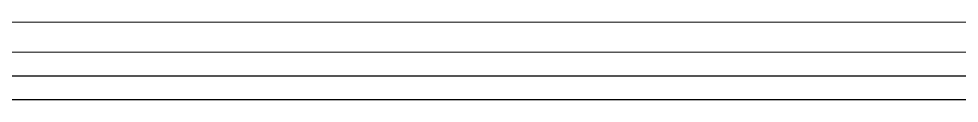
# Model space of a CAD drawing. Header units: millimetres. Extents: x -559267 to 5835, y 0 to 209897.
# Drawn here: x 1535 to 1597.9, y 3755 to 3760.2 of the extents above; entities that cross this region are included whole.
import ezdxf

# ---------------------------------------------------------------- set-up
doc = ezdxf.new("R2010")
doc.units = ezdxf.units.MM

# ---------------------------------------------------------------- blocks, each defined once
blk = doc.blocks.new('A$C33a7f11e')
at = {"color": 7, "linetype": 'Continuous', "lineweight": 25}
for p, q in [((20, 148), (330, 148)), ((330, 146.4), (20, 146.4))]:
    blk.add_line(p, q, dxfattribs=at)
blk = doc.blocks.new('*U206')
blk.add_blockref('A$C33a7f11e', (-12.005, 536.234))

msp = doc.modelspace()

# ---------------------------------------------------------------- linework, layer by layer
at = {"color": 7, "linetype": 'Continuous', "lineweight": 15}
for p, q in [((1871.993, 3760.217), (1471.993, 3760.217)), ((1867.922, 3758.217), (1474.122, 3758.217)), ((1474.122, 3756.617), (1867.922, 3756.617))]:
    msp.add_line(p, q, dxfattribs=at)

# ---------------------------------------------------------------- block references
msp.add_blockref('*U206', (1508.027, 3072.384))

doc.saveas('drawing.dxf')
